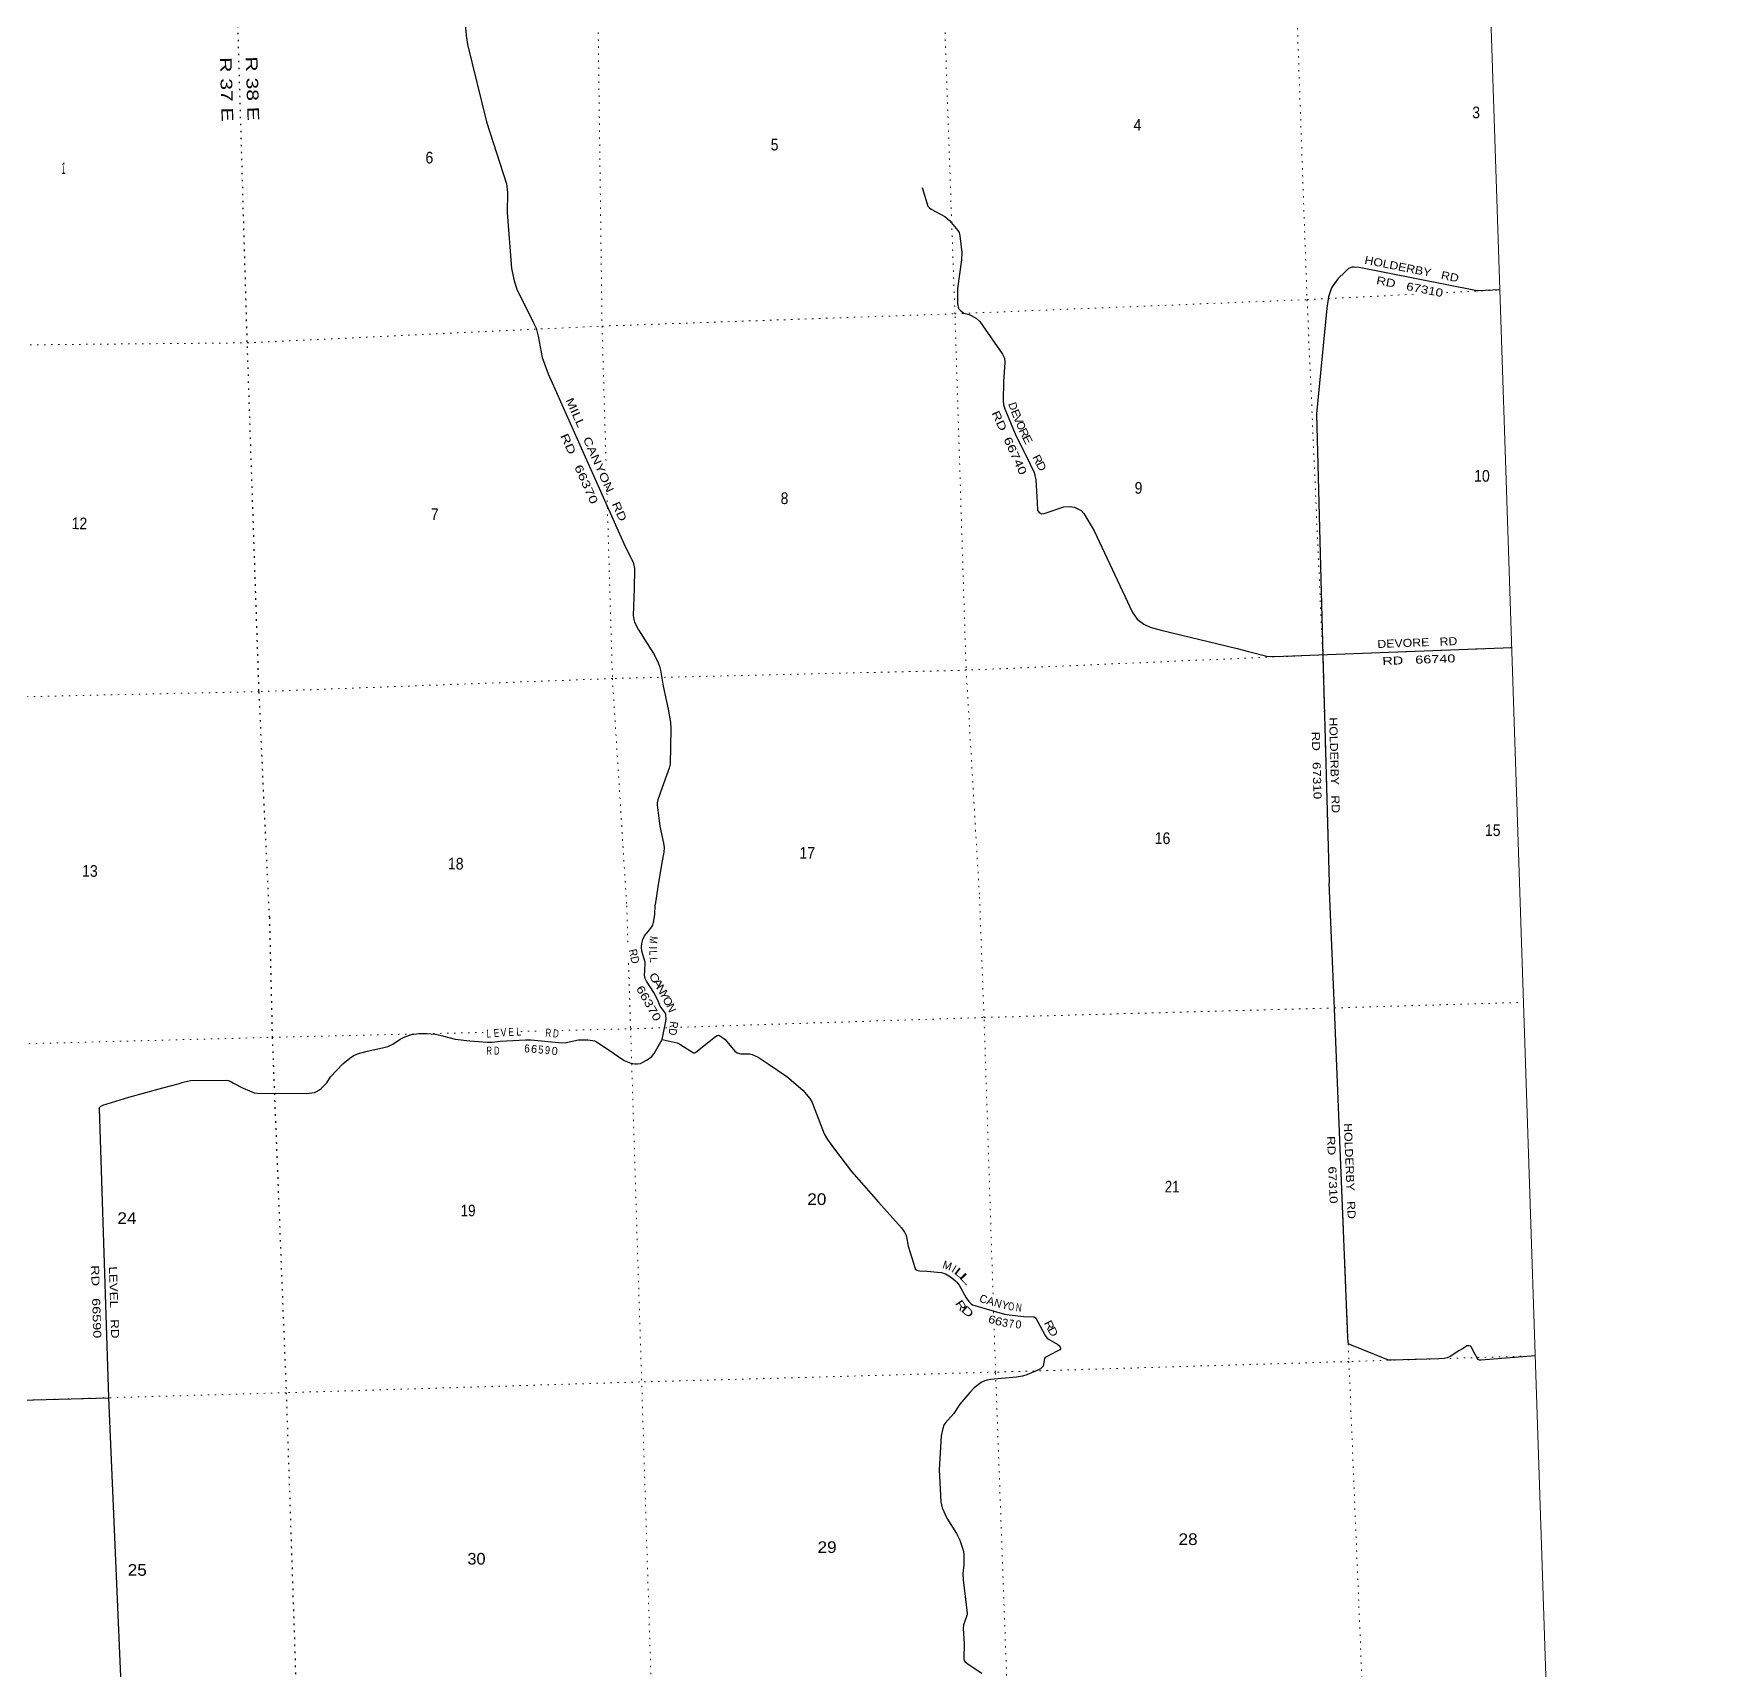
# Model space of a CAD drawing. Header units: feet. Extents: x 493183 to 745759, y 5472 to 195788.
# Drawn here: x 720451 to 745759, y 92112 to 116653 of the extents above; entities that cross this region are included whole.
import ezdxf
from ezdxf.enums import TextEntityAlignment as Align

# ---------------------------------------------------------------- set-up
doc = ezdxf.new("R2010")
doc.units = ezdxf.units.FT
doc.header["$LTSCALE"] = 70
doc.linetypes.add('DOTTED', pattern=[1.5, 0.3, -1.2])
for name, color, linetype, lineweight in [('29', 7, 'Continuous', 25), ('4', 7, 'Continuous', 13), ('6', 7, 'DOTTED', 25), ('7', 7, 'DOTTED', 13)]:
    doc.layers.add(name, color=color, linetype=linetype, lineweight=lineweight)
doc.layers.add('30', color=7, linetype='Continuous')

msp = doc.modelspace()

# ---------------------------------------------------------------- linework, layer by layer
at = {"layer": '29'}
for points in [[(726905.5, 116987.72), (726934.28, 116624.9), (726957.88, 116489.39), (727241.8, 115330.58), (727538.94, 114399.97), (727555.22, 114269.8), (727551.81, 113970.85), (727616.32, 113134.18), (727654.73, 112947.43), (727693.83, 112824.18), (727948.04, 112319.74), (727984.94, 112237.25), (728018.18, 112120.02), (728078.08, 111799.09), (728164.54, 111553.91), (729320.08, 108961.6), (729438.69, 108727.12), (729458.87, 108634.52), (729457.58, 108328.67), (729442.66, 107929.6), (729449.41, 107868.9), (729460.13, 107828.13), (729521.53, 107716.24), (729746.42, 107359.21), (729807.49, 107243.48), (729837.51, 107170.53), (729851.17, 107110.91), (729889.18, 106867.36), (729966.33, 106523.14), (729998.32, 106326.25), (730004.76, 106229.32), (729994.02, 105701.9), (729980.89, 105640.71), (729874.07, 105349.76), (729809.61, 105162.3), (729801.04, 105119.39), (729800.07, 105088.6), (729841.68, 104770.79), (729897.52, 104513.27), (729903.69, 104447.95), (729899.67, 104378.1), (729870.25, 104223), (729809.6, 103862.09), (729770.91, 103590.57)], [(733772.95, 114347.97), (733859.05, 114068.58), (733879.31, 114045.95), (733911.47, 114022.35), (734116.54, 113912.33), (734185.93, 113850.7), (734310.01, 113704.63), (734327.44, 113670.48), (734340.31, 113624.35), (734370.33, 113371.18), (734365.69, 113262.78), (734305.89, 112833.34), (734306, 112600.93), (734318.86, 112532.27), (734352.49, 112495.66), (734400.34, 112463.61), (734478.06, 112441.52), (734584.74, 112386.37), (734640.33, 112336.89), (734852.84, 112027.53), (734979.27, 111845.69), (735009.29, 111785.62), (735014.79, 111721.71), (734992.51, 111432.93), (734987.85, 111154.82), (734995.53, 111087.17), (735012.16, 111027.53), (735167.37, 110652.97), (735394.92, 110199.51), (735455.28, 110075.6), (735480.99, 109962.36), (735499.34, 109625.3), (735506.74, 109504.89), (735533.17, 109468.04)], [(742440.18, 112811.71), (742221.74, 112802.07), (742116.64, 112799.65), (742090.07, 112799.65), (742072.24, 112802.6), (740326.68, 113149.21), (740253.97, 113152.32), (740219.66, 113152.32), (740168.2, 113130.87), (740118.3, 113082.58), (740009.53, 112976.39), (739958.07, 112907.73), (739914.35, 112841.14), (739868.02, 112706.05), (739842.3, 112539.84), (739687.46, 110952.97), (739782.56, 107328.49), (739878.77, 103920.83)], [(735533.17, 109468.04), (735566.77, 109453.39), (735605.37, 109457.68), (735899.71, 109556.58), (735978.46, 109564.96), (736059.94, 109552.09), (736160.37, 109501.07), (736201.45, 109457.68), (736356.31, 109200.96), (736929.81, 107971.98), (736999.09, 107872.11), (737097.72, 107799.16), (737192.06, 107756.25), (737361.73, 107709.69), (738499.59, 107436.04), (738667.08, 107390), (738942.5, 107321.14), (739061.8, 107312.12), (742617.31, 107448.07)], [(742968.05, 96827.63), (742158.61, 96759.89), (742139.01, 96760.23), (742131.84, 96761.96), (742124.55, 96765.54), (742113.05, 96774.08), (742103.14, 96785.93), (742064.04, 96857.02), (742009.58, 96959.78), (741996.48, 96969.88), (741980.66, 96974.82), (741960.88, 96977.79), (741942.42, 96975.26), (741887.48, 96936.75), (741822.22, 96903.89), (741694.61, 96816.07), (741650.36, 96796.71), (741629.6, 96790.77), (741604.96, 96788.29), (741522.29, 96782.36), (740810.77, 96762.08), (740780.11, 96764.06), (740744.52, 96772.18), (740189.21, 96996.24), (740178.36, 97002.04), (740170.45, 97012.93), (740163.46, 97035.57), (740160.56, 97100.99), (739958.34, 102037.76), (739878.77, 103920.83)], [(729877.94, 101572.42), (729934.67, 101868.56), (729936.32, 101897.5), (729931.92, 101926.09), (729928.99, 101946.62), (729920.55, 101970.91), (729844.37, 102070.15), (729807.84, 102170.22), (729749.27, 102274.84), (729641.77, 102444.09), (729620.53, 102487.66), (729613.2, 102512.59), (729609.94, 102535.65), (729613.36, 102602.37), (729622.45, 102729.86), (729569.48, 102897.25), (729563.74, 102953.56), (729569.6, 103007.81), (729585.72, 103069.39), (729608.99, 103122.81), (729664.85, 103189.62), (729705.15, 103240.21), (729732.99, 103284.19), (729746.18, 103323.78), (729763.96, 103437.71), (729770.91, 103590.57)], [(721430.96, 100535.05), (721439.16, 100553.34), (721450.88, 100566.54), (721486.05, 100584.13), (721876, 100704.12), (722386.75, 100843.51), (722617.29, 100905.23), (722693.49, 100930.15), (722800.46, 100956.55), (723338.97, 100958.75), (723368.28, 100954.35), (723394.66, 100945.55), (723448.63, 100916.08), (723590.81, 100839.01), (723685.09, 100800.39), (723758.06, 100772.54), (723803.38, 100766.76), (724543.72, 100759.92), (724619.92, 100771.03), (724662.91, 100777.67), (724693.68, 100789.4), (724736.17, 100814.32), (724762.5, 100837.25), (724843.81, 100923.22), (724902.97, 101008.31), (725086.86, 101203.29), (725190.43, 101292.31), (725241.71, 101324.57), (725304.79, 101353.22), (725304.79, 101353.22), (725450.26, 101397.36), (725680.29, 101444.86), (725759.72, 101466.07), (725835.35, 101501.48), (725945.41, 101574.47), (726016.15, 101611.22), (726115.94, 101647.85), (726226.43, 101661.81), (726340.73, 101660.34), (726478.47, 101648.61), (726582.54, 101628.1), (726772.09, 101577.13), (726992.9, 101551.62), (727251.88, 101529.65), (727325.88, 101531.74), (727444.85, 101545.41), (727825.22, 101564.59), (727913.17, 101565.21), (728368.77, 101522.51), (728437.27, 101528.02), (728621.78, 101564.03), (728688.21, 101567.96), (728762.94, 101563.56), (728830.35, 101556.23), (728861.12, 101548.9), (728891.89, 101534.24), (729064.96, 101422.27), (729307.51, 101254.36), (729405.49, 101213.87), (729465.56, 101206.54), (729504.96, 101207.74), (729549.09, 101210.94), (729587.19, 101230), (729651.66, 101268.12), (729720.53, 101317.98), (729757.04, 101361.05), (729877.94, 101572.42)], [(729877.94, 101572.42), (730101.89, 101519.16), (730140.5, 101502.6), (730346.22, 101370.88), (730365.21, 101368.91), (730379.13, 101379.11), (730675.37, 101617.86), (730699.5, 101632.35), (730719.05, 101634.41), (730741.2, 101626.09), (730798.8, 101584.93), (730819.86, 101568.55), (730963.38, 101395.58), (731001.91, 101368.9), (731053.89, 101354.42), (731182.95, 101356.55), (731226.7, 101346.18), (731317.21, 101305.02), (731465.33, 101206.23), (731745.11, 101016.88), (731983.75, 100811.06), (732090.72, 100687.57), (732125.15, 100627.96), (732164.78, 100522.92), (732304.14, 100154.57), (732354.04, 100070.12), (732444.56, 99946.63), (732716.11, 99592.62), (733119.32, 99131.59), (733464.93, 98744.66), (733510.69, 98680.91), (733529.2, 98645.92), (733538.99, 98612.94), (733563.67, 98472.98), (733670.65, 98135.44), (733676.29, 98123.14), (733694.81, 98112.85), (733736.48, 98102.51), (733843.45, 98094.28), (734057.4, 98077.81), (734093.91, 98067.57), (734124.77, 98055.22), (734197.29, 98011.95), (734267.74, 97958.49), (734295.52, 97929.67), (734328.95, 97888.46), (734435.93, 97699.11), (734475.52, 97641.53), (734509.99, 97608.55), (734531.07, 97594.19), (734563.98, 97581.84), (734666.33, 97550.92), (735011.94, 97452.13), (735080.35, 97439.83), (735299.95, 97419.2), (735448.07, 97410.97), (735472.25, 97398.66), (735484.59, 97384.25), (735505.67, 97345.1), (735620.87, 97131.05), (735649.17, 97094.05), (735678.47, 97073.43), (735810.14, 96999.33), (735840.49, 96970.56), (735851.28, 96941.7), (735850.78, 96931.45), (735838.44, 96919.1), (735788.54, 96890.25), (735637.33, 96809.98)], [(721430.96, 100535.05), (721571.47, 96200.22), (721571.55, 96198.31), (721804.18, 90854.47)], [(735637.33, 96809.98), (735617.29, 96799.73), (735607.51, 96787.35), (735588.48, 96674.18), (735574.59, 96655.62), (735547.34, 96633.01), (735508.76, 96614.46), (735344.18, 96540.36), (735281.96, 96521.87), (735187.84, 96507.43), (734801.08, 96474.5), (734748.11, 96462.18), (734715.2, 96451.89), (734678.17, 96435.42), (734661.19, 96425.11), (734556.79, 96346.92), (734488.39, 96276.92), (734340.27, 96104.03), (734249.75, 95964.08), (734118.09, 95815.89), (734100.09, 95785.03), (734082.6, 95739.76), (734060.49, 95626.53), (734027.57, 95116.11), (734055.86, 94636.56), (734076.95, 94548.05), (734142.78, 94391.63), (734290.89, 94161.11), (734340.27, 94062.32), (734378.85, 93945.01), (734393.25, 93891.5), (734397.87, 93840.04), (734397.87, 93691.85), (734385.02, 93562.19), (734389.64, 93469.57), (734447.24, 92967.37), (734447.76, 92946.78), (734441.59, 92920.03), (734394.27, 92794.48), (734389.64, 92736.86), (734406.1, 92506.34), (734397.87, 92284.06), (734403.53, 92257.29), (734419.99, 92238.77), (734463.7, 92201.73), (734669.42, 92070.01)], [(714052.35, 95933.09), (718948.84, 96126.03), (721571.55, 96198.31)]]:
    msp.add_lwpolyline(points, dxfattribs=at)
at = {"layer": '4'}
msp.add_lwpolyline([(493183.04, 189004.41), (524001.53, 189703.99), (554819.03, 190445.97), (585635.48, 191230.33), (616450.81, 192057.09), (647264.99, 192926.23), (678077.93, 193837.75), (708889.59, 194791.66), (739699.91, 195787.95), (745759.19, 12310.89), (714696.49, 11306.43), (683632.43, 10344.71), (652567.07, 9425.72), (621500.49, 8549.46), (590432.73, 7715.93), (559363.85, 6925.15), (528293.91, 6177.1), (497222.97, 5471.78)], close=True, dxfattribs=at)
at = {"layer": '6'}
for points in [[(723985.47, 103403.6), (723828.89, 106801.51), (723652.69, 112029.51), (723496.98, 117310.55), (723337.07, 120916.82)], [(723985.47, 103403.6), (724026.54, 101602.97), (724236.46, 96274.08), (724414.41, 90937.86), (724629.58, 85629.35), (724841.56, 80094.72), (725006.71, 74776.15), (725123.58, 69506.1), (725269.76, 64106.06), (725460.77, 58796.59), (725512.16, 57543.49)]]:
    msp.add_lwpolyline(points, dxfattribs=at)
at = {"layer": '7'}
for p, q in [((741639.41, 112771.19), (742440.18, 112811.71)), ((729344.17, 103576.73), (729363.12, 102968.43)), ((727755.64, 101691.3), (728069.55, 101698.74)), ((734846.88, 97469.15), (734845.25, 97519.15))]:
    msp.add_line(p, q, dxfattribs=at)
for points in [[(739083.63, 123917.74), (739124.04, 123211.85), (739358.32, 117995.73), (739547.81, 112665.34), (739780.91, 107337.67), (739878.77, 103920.83)], [(734632.68, 103748.85), (734432.94, 107142.97), (734266.22, 112453.91), (734080.19, 117738.05), (734019.97, 120173.37)], [(728896.3, 119247.63), (728905.8, 117513.81), (728973.73, 112268.36), (729033.17, 110252.27)], [(711516.49, 111787.74), (713121.6, 111867.71), (718400.58, 111970.19), (723653.07, 112017.42), (728973.73, 112268.36), (734266.22, 112453.91), (739547.81, 112665.34), (741160.12, 112746.93)], [(729044.66, 109862.75), (729129.56, 106983.29), (729344.17, 103576.73)], [(742617.31, 107448.07), (739782.12, 107338.88), (734438.04, 107108.86), (729129.56, 106983.29), (723831.35, 106787.48), (718518.53, 106671.86), (713259.44, 106578.05), (711683.67, 106504.91)], [(739878.77, 103920.83), (739958.1, 102043.81), (740175.05, 96741.42), (740390.65, 91473.29), (740601.87, 86162.61), (740796.3, 80919.87), (740828.35, 79038.7)], [(734837.67, 97751.74), (734702.54, 101901.07), (734632.68, 103748.85)], [(729371.07, 102713.24), (729401.69, 101730.29), (729734.52, 91131.59), (729961.85, 85821.55), (730143.03, 80505.64), (730299.97, 75190.78), (730439.6, 69752.14), (730586.22, 64545.83), (730790.38, 59004.83), (730825.21, 57715.16)], [(730150.34, 101754.41), (734702.54, 101901.07), (739958.1, 102043.81), (742793.01, 102127.78)], [(728372.05, 101705.9), (729401.69, 101730.29), (729944.93, 101747.79)], [(715454.98, 101352.15), (718800.93, 101467.48), (724026.54, 101602.97), (727188.68, 101677.87)], [(735441.14, 80684.99), (735440.51, 80710.58), (735277.34, 85978.79), (735067.73, 91299.62), (734875.74, 96582.82), (734853.72, 97258.98)], [(742968.05, 96827.63), (740175.05, 96741.42), (734875.74, 96582.82), (729539.72, 96434.86), (724236.46, 96274.08), (718940.87, 96123.69), (713677.69, 95918.1), (712020, 95877.79)]]:
    msp.add_lwpolyline(points, dxfattribs=at)

# ---------------------------------------------------------------- texts
at = {"layer": '30'}
for s, rotation, width, p in [('HOLDERBY   RD', 348.769, 1.15, (740401.93, 113205.63)), ('MILL   CANYON   RD', 294.025, 1.3, (728425.02, 111159.45)), ('DEVORE   RD', 2.19, 1.15, (740604.29, 107441.15)), ('HOLDERBY   RD', 271.617, 1.15, (739878.83, 106399.13)), ('RD', 282.56, 0.95, (729372.84, 102912.72)), ('66370', 299.422, 1.3, (729480.25, 102336.85)), ('RD', 262.56, 0.9, (729997.41, 101848.58)), ('HOLDERBY   RD', 272.346, 1.15, (740099.05, 100312.91)), ('RD   67310', 272.346, 1.25, (739846.49, 100121.55)), ('RD   66590', 271.857, 1.35, (721309.64, 98183.92)), ('LEVEL   RD', 271.857, 1.25, (721577.79, 98165.99))]:
    msp.add_text(s, height=120, rotation=rotation, dxfattribs=dict(at, width=width)).set_placement(p)
for s, rotation, width, p in [('RD   67310', 348.769, 1.25, (741075.92, 112801.92)), ('RD  66740', 294.508, 1.35, (735027.85, 110495.58)), ('E', 292.508, 1.15, (735126.81, 110934.04)), ('V', 292.508, 1.2, (735164.2, 110846.62)), ('RD   66370', 294.025, 1.4, (728577.92, 110106.46)), ('R', 295.648, 1.15, (735249.57, 110643.86)), ('E', 296.648, 1.25, (735302.14, 110540.48)), ('R', 295.972, 1.15, (735453.11, 110246.06)), ('D', 297.792, 1.2, (735507.99, 110139.98)), ('RD   66740', 2.19, 1.35, (741226.23, 107206.7)), ('RD   67310', 271.617, 1.25, (739631.56, 105679.56)), ('M', 262.56, 0.8, (729686.85, 103071.43)), ('L', 272.922, 0.8, (729682.74, 102866.72)), ('L', 274.066, 0.85, (729691.63, 102760.32)), ('C', 302.422, 1.3, (729710.79, 102464.32)), ('A', 302.422, 1.45, (729763.57, 102381.68)), ('N', 299.242, 1.2, (729812.51, 102293.01)), ('Y', 292.054, 1.15, (729855.85, 102215.84)), ('O', 294.511, 1.05, (729906.48, 102118.8)), ('N', 293.122, 1.1, (729958.9, 102020.31)), ('V', 3.887, 0.8, (727499.88, 101618.31)), ('E', 2.887, 0.75, (727612.99, 101623.98)), ('L', 2.887, 0.8, (727726.76, 101629.27)), ('L', 1.618, 0.8, (727278.79, 101600.44)), ('E', 5.555, 0.8, (727397.65, 101608.88)), ('6', 357.887, 0.9, (727847.02, 101376.49)), ('R', 354.646, 0.75, (728163.37, 101612.06)), ('D', 354.646, 0.75, (728276.26, 101601.48)), ('R', 359.151, 0.65, (727280.87, 101345.05)), ('D', 0.669, 0.65, (727395.37, 101344.14)), ('5', 355.573, 0.85, (728052.01, 101359.45)), ('9', 355.573, 0.85, (728151.17, 101351.41)), ('L', 322.807, 1.75, (734302.87, 98022.67)), ('L', 313.947, 2.05, (734381.39, 97941.44)), ('C', 343.19, 0.95, (734676.08, 97621.09)), ('A', 344.048, 1.05, (734784.94, 97589.82)), ('R', 304.511, 1.35, (734308.61, 97548.92)), ('D', 318.737, 1.55, (734416.45, 97445)), ('N', 344.048, 0.95, (734895.77, 97558.14)), ('O', 354.633, 0.7, (735104.59, 97508.72)), ('N', 354.633, 0.75, (735219.37, 97493.4)), ('6', 344.048, 1.2, (734806.36, 97313.29)), ('6', 344.048, 1.2, (734906.35, 97286.63)), ('7', 354.633, 0.9, (735107.68, 97248.96)), ('R', 298.289, 1.2, (735630.41, 97259.43)), ('D', 298.289, 1.2, (735684.13, 97159.58))]:
    msp.add_text(s, height=120, rotation=rotation, dxfattribs=dict(at, width=width)).set_placement(p, align=Align.CENTER)
for s, rotation, p in [('D', 287.812, (735081.75, 111048.43)), ('O', 292.508, (735201.94, 110752.63)), ('I', 267.56, (729676.68, 102948.42)), ('6', 352.573, (727947.77, 101370.17)), ('0', 355.573, (728259.74, 101338.14)), ('M', 341.333, (734132.92, 98124.21)), ('I', 329.177, (734223.95, 98079.78)), ('Y', 344.048, (735005.25, 97526.85)), ('3', 349.807, (735007.89, 97263.97)), ('0', 354.633, (735213.31, 97238.4))]:
    msp.add_text(s, height=120, rotation=rotation, dxfattribs=at).set_placement(p, align=Align.CENTER)
at = {"layer": '6', "width": 1.35}
for s, p in [('R 37 E', (723241.49, 116297.71)), ('R 38 E', (723629.69, 116309.16))]:
    msp.add_text(s, height=175, rotation=271.689, dxfattribs=at).set_placement(p)
at = {"layer": '7'}
for s, width, p in [('3', 0.9, (742081.4, 115384.91)), ('4', 0.9, (737002.22, 115199.43)), ('5', 0.9, (731560.37, 114902.88)), ('1', 0.45, (720897.71, 114548.8)), ('6', 0.9, (726382.97, 114707.98)), ('10', 0.9, (742168.55, 109936.35)), ('9', 0.9, (737018.26, 109755.28)), ('8', 0.9, (731708.72, 109599.44)), ('12', 0.9, (721134.56, 109222.78)), ('7', 0.9, (726463.29, 109358.97)), ('15', 0.9, (742330.98, 104622.83)), ('16', 0.9, (737378.75, 104502.02)), ('18', 0.9, (726778.49, 104120.29)), ('17', 0.9, (732049.88, 104281.87)), ('13', 0.9, (721291.7, 104011.41))]:
    msp.add_text(s, height=175, rotation=359, dxfattribs=dict(at, width=width)).set_placement(p, align=Align.CENTER)
for s, width, p in [('20', 1.1, (732051.75, 99089.06)), ('21', 0.85, (737413.32, 99276.85)), ('24', 1.1, (721705.62, 98804.29)), ('19', 0.85, (726854.79, 98918.99)), ('28', 1.1, (737619.56, 93990.18)), ('29', 1.1, (732205.47, 93870.41)), ('25', 1.1, (721859.91, 93529)), ('30', 1.05, (726953.84, 93696.37))]:
    msp.add_text(s, height=175, dxfattribs=dict(at, width=width)).set_placement(p)

doc.saveas('drawing.dxf')
